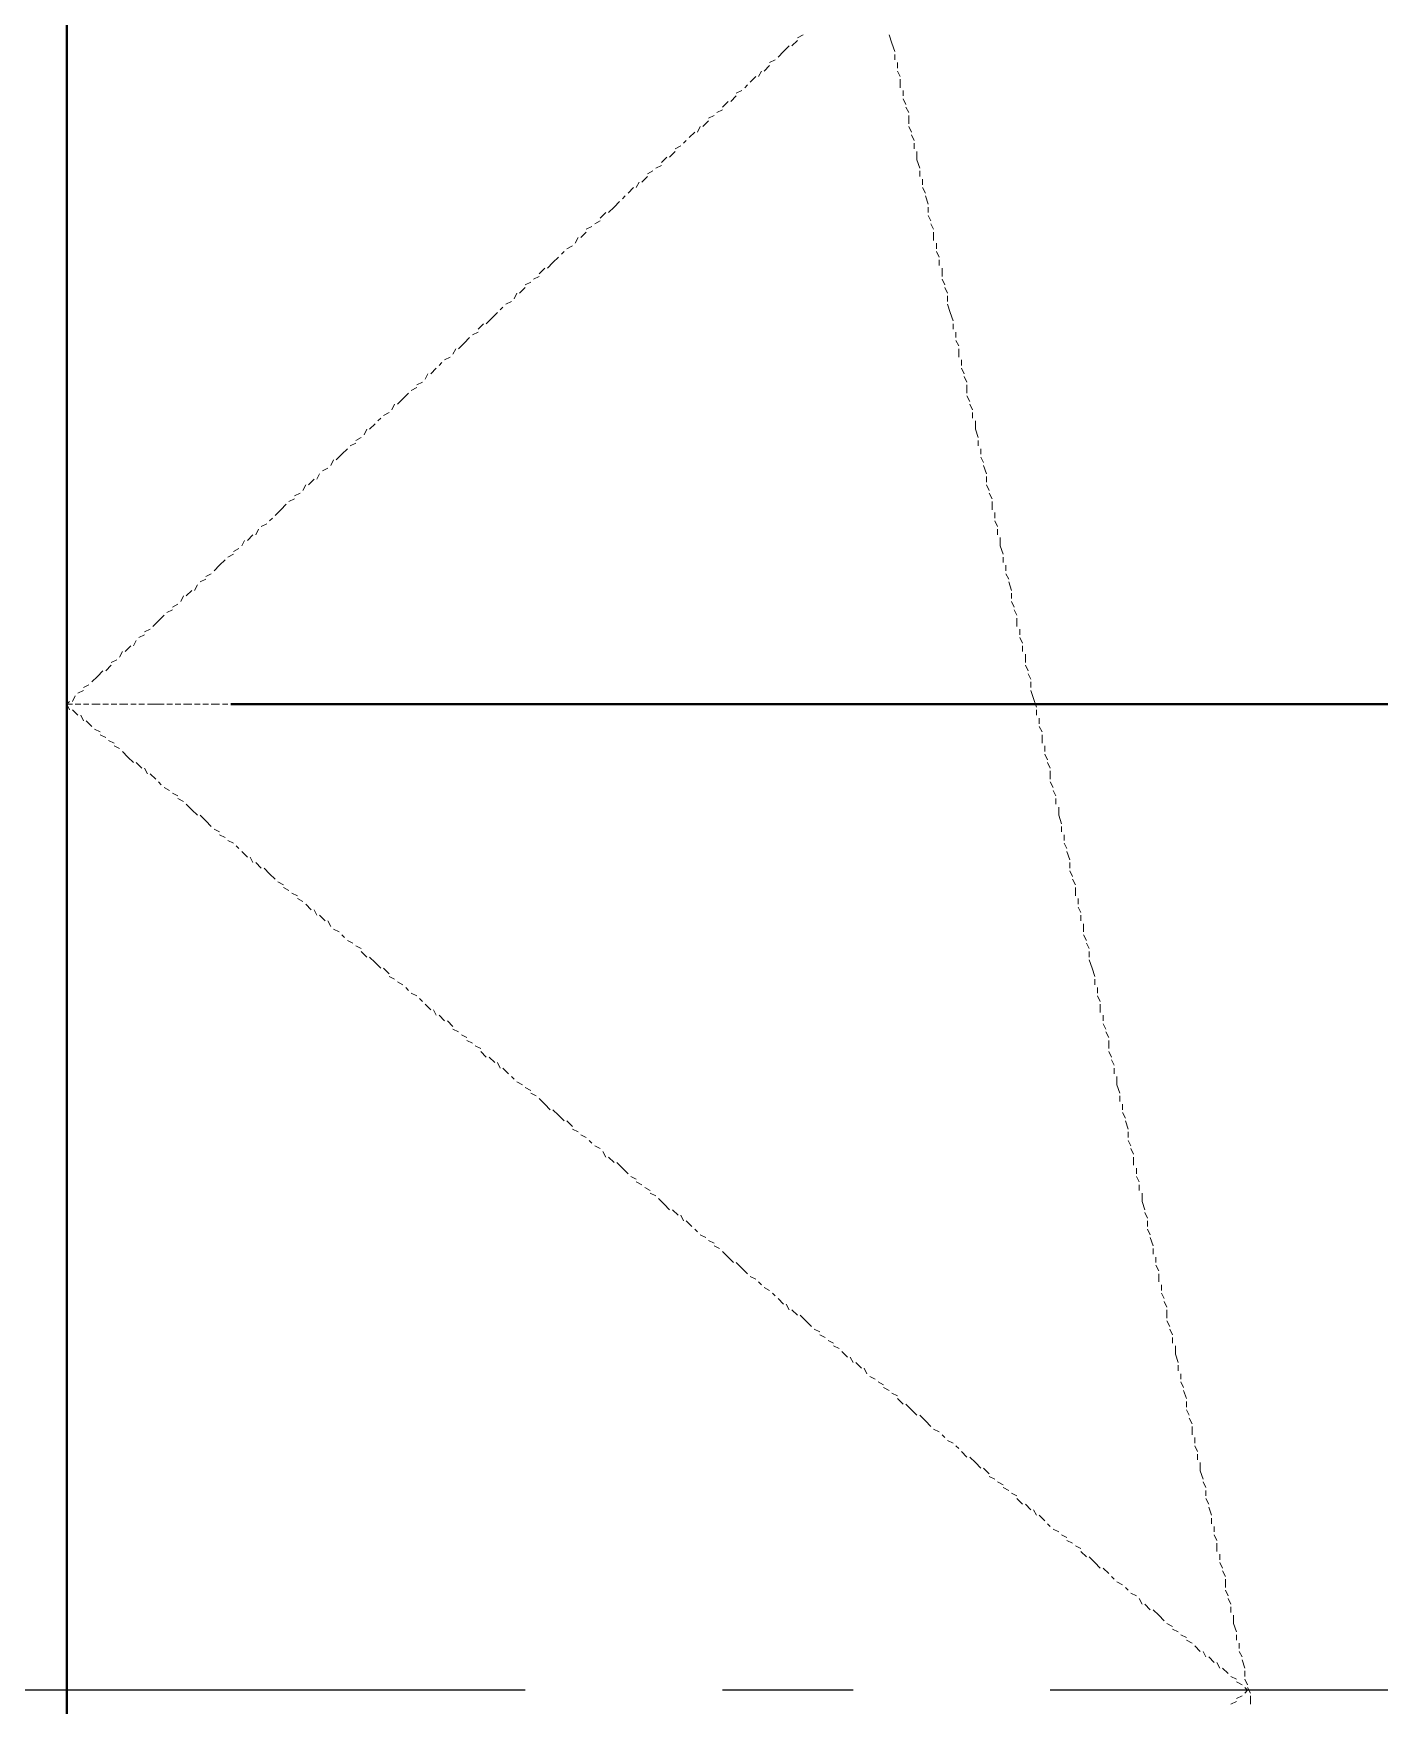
# Model space of a CAD drawing. Extents: x 0 to 604, y 0 to 420.
# Drawn here: x 169.57 to 179.82, y 368.86 to 381.6 of the extents above; entities that cross this region are included whole.
import ezdxf

# ---------------------------------------------------------------- set-up
doc = ezdxf.new("R2010")
doc.units = 0

msp = doc.modelspace()

# ---------------------------------------------------------------- linework, layer by layer
at = {"color": 7, "lineweight": 40}
for p, q in [((169.82, 397.743), (169.82, 310.219)), ((198.565, 376.491), (171.069, 376.491))]:
    msp.add_line(p, q, dxfattribs=at)
at = {"color": 7, "lineweight": 25}
for p, q in [((169.82, 381.593), (169.82, 361.59)), ((173.313, 368.977), (153.31, 368.977)), ((175.81, 368.977), (174.815, 368.977)), ((197.316, 368.977), (177.313, 368.977))]:
    msp.add_line(p, q, dxfattribs=at)
at = {"color": 7, "lineweight": 5}
for p, q in [((169.82, 381.55), (169.82, 381.593)), ((169.82, 381.487), (169.82, 381.529)), ((175.323, 381.508), (175.281, 381.466)), ((175.387, 381.55), (175.345, 381.508)), ((175.429, 381.593), (175.387, 381.571)), ((176.107, 381.529), (176.085, 381.593)), ((176.128, 381.466), (176.107, 381.529)), ((169.82, 381.402), (169.82, 381.466)), ((169.82, 381.339), (169.82, 381.402)), ((175.218, 381.402), (175.175, 381.381)), ((175.281, 381.466), (175.239, 381.423)), ((176.128, 381.402), (176.128, 381.444)), ((176.149, 381.339), (176.149, 381.381)), ((169.82, 381.275), (169.82, 381.317)), ((169.82, 381.212), (169.82, 381.254)), ((175.07, 381.275), (175.027, 381.233)), ((175.112, 381.317), (175.091, 381.275)), ((175.175, 381.36), (175.133, 381.317)), ((176.17, 381.275), (176.149, 381.317)), ((176.17, 381.19), (176.17, 381.254)), ((169.82, 381.127), (169.82, 381.19)), ((174.921, 381.127), (174.879, 381.085)), ((174.964, 381.169), (174.921, 381.148)), ((175.006, 381.212), (174.985, 381.19)), ((176.191, 381.127), (176.191, 381.169)), ((169.82, 381.063), (169.82, 381.106)), ((169.82, 381), (169.82, 381.042)), ((174.815, 381.021), (174.773, 381)), ((174.858, 381.085), (174.815, 381.042)), ((176.213, 381.063), (176.191, 381.106)), ((176.234, 381), (176.213, 381.042)), ((169.82, 380.915), (169.82, 380.979)), ((169.82, 380.852), (169.82, 380.894)), ((174.646, 380.894), (174.625, 380.852)), ((174.71, 380.937), (174.667, 380.894)), ((174.752, 380.979), (174.71, 380.958)), ((176.234, 380.915), (176.234, 380.979)), ((176.255, 380.852), (176.234, 380.894)), ((169.82, 380.788), (169.82, 380.831)), ((169.82, 380.704), (169.82, 380.767)), ((174.498, 380.746), (174.456, 380.725)), ((174.54, 380.788), (174.519, 380.767)), ((174.604, 380.852), (174.561, 380.81)), ((176.276, 380.788), (176.255, 380.831)), ((176.276, 380.725), (176.276, 380.767)), ((169.82, 380.64), (169.82, 380.682)), ((169.82, 380.577), (169.82, 380.619)), ((174.392, 380.661), (174.35, 380.619)), ((174.456, 380.704), (174.413, 380.661)), ((176.297, 380.64), (176.297, 380.704)), ((176.318, 380.577), (176.297, 380.64)), ((169.82, 380.492), (169.82, 380.555)), ((169.82, 380.428), (169.82, 380.492)), ((174.244, 380.513), (174.202, 380.471)), ((174.286, 380.555), (174.244, 380.534)), ((174.35, 380.598), (174.308, 380.577)), ((176.318, 380.513), (176.318, 380.555)), ((176.339, 380.45), (176.339, 380.492)), ((169.82, 380.365), (169.82, 380.407)), ((174.075, 380.365), (174.054, 380.344)), ((174.138, 380.428), (174.096, 380.386)), ((174.18, 380.471), (174.159, 380.428)), ((176.361, 380.386), (176.339, 380.428)), ((176.382, 380.301), (176.361, 380.365)), ((169.82, 380.301), (169.82, 380.344)), ((169.82, 380.217), (169.82, 380.28)), ((173.927, 380.238), (173.884, 380.196)), ((173.99, 380.28), (173.948, 380.238)), ((174.032, 380.323), (173.99, 380.28)), ((176.382, 380.238), (176.382, 380.28)), ((169.82, 380.153), (169.82, 380.196)), ((169.82, 380.09), (169.82, 380.132)), ((173.821, 380.132), (173.778, 380.111)), ((173.884, 380.174), (173.842, 380.153)), ((176.403, 380.174), (176.382, 380.217)), ((176.424, 380.111), (176.403, 380.153)), ((169.82, 380.005), (169.82, 380.069)), ((169.82, 379.942), (169.82, 379.984)), ((173.673, 379.984), (173.63, 379.963)), ((173.715, 380.048), (173.694, 380.005)), ((173.778, 380.09), (173.736, 380.048)), ((176.424, 380.026), (176.424, 380.09)), ((176.445, 379.963), (176.445, 380.005)), ((169.82, 379.878), (169.82, 379.921)), ((169.82, 379.793), (169.82, 379.857)), ((173.524, 379.857), (173.482, 379.815)), ((173.567, 379.899), (173.524, 379.857)), ((173.609, 379.942), (173.588, 379.921)), ((176.466, 379.899), (176.445, 379.942)), ((176.466, 379.836), (176.466, 379.878)), ((169.82, 379.73), (169.82, 379.772)), ((173.418, 379.751), (173.376, 379.73)), ((173.461, 379.815), (173.418, 379.772)), ((176.488, 379.751), (176.488, 379.815)), ((176.509, 379.688), (176.488, 379.73)), ((169.82, 379.666), (169.82, 379.709)), ((169.82, 379.582), (169.82, 379.645)), ((173.249, 379.624), (173.228, 379.582)), ((173.313, 379.666), (173.27, 379.624)), ((173.355, 379.709), (173.313, 379.688)), ((176.53, 379.624), (176.509, 379.666)), ((176.53, 379.561), (176.53, 379.603)), ((169.82, 379.518), (169.82, 379.582)), ((169.82, 379.455), (169.82, 379.497)), ((173.101, 379.476), (173.059, 379.434)), ((173.143, 379.518), (173.122, 379.497)), ((173.207, 379.561), (173.165, 379.539)), ((176.551, 379.476), (176.53, 379.539)), ((176.572, 379.413), (176.551, 379.476)), ((169.82, 379.391), (169.82, 379.434)), ((169.82, 379.307), (169.82, 379.37)), ((172.995, 379.391), (172.953, 379.349)), ((173.059, 379.434), (173.016, 379.391)), ((176.572, 379.349), (176.572, 379.391)), ((169.82, 379.243), (169.82, 379.285)), ((169.82, 379.18), (169.82, 379.222)), ((172.847, 379.243), (172.805, 379.201)), ((172.889, 379.285), (172.847, 379.243)), ((172.953, 379.328), (172.911, 379.307)), ((176.594, 379.285), (176.594, 379.328)), ((176.615, 379.222), (176.594, 379.264)), ((169.82, 379.095), (169.82, 379.158)), ((172.678, 379.095), (172.656, 379.074)), ((172.741, 379.137), (172.699, 379.116)), ((172.784, 379.201), (172.762, 379.158)), ((176.615, 379.137), (176.615, 379.201)), ((176.636, 379.074), (176.636, 379.116)), ((169.82, 379.031), (169.82, 379.074)), ((169.82, 378.968), (169.82, 379.01)), ((172.572, 379.01), (172.551, 378.968)), ((172.635, 379.053), (172.593, 379.01)), ((176.657, 379.01), (176.636, 379.053)), ((176.678, 378.947), (176.657, 378.989)), ((169.82, 378.883), (169.82, 378.947)), ((169.82, 378.82), (169.82, 378.862)), ((172.424, 378.862), (172.381, 378.82)), ((172.487, 378.904), (172.445, 378.883)), ((172.53, 378.947), (172.487, 378.926)), ((176.678, 378.862), (176.678, 378.926)), ((176.699, 378.799), (176.678, 378.841)), ((169.82, 378.756), (169.82, 378.799)), ((169.82, 378.672), (169.82, 378.735)), ((172.275, 378.714), (172.233, 378.693)), ((172.318, 378.777), (172.297, 378.735)), ((172.381, 378.82), (172.339, 378.777)), ((176.72, 378.735), (176.699, 378.777)), ((176.72, 378.672), (176.72, 378.714)), ((169.82, 378.608), (169.82, 378.672)), ((169.82, 378.545), (169.82, 378.587)), ((172.106, 378.587), (172.085, 378.545)), ((172.17, 378.629), (172.127, 378.587)), ((172.212, 378.672), (172.191, 378.65)), ((176.742, 378.587), (176.742, 378.65)), ((176.763, 378.524), (176.742, 378.587)), ((169.82, 378.481), (169.82, 378.524)), ((169.82, 378.396), (169.82, 378.46)), ((172.022, 378.481), (171.979, 378.46)), ((172.064, 378.524), (172.022, 378.502)), ((176.763, 378.46), (176.763, 378.502)), ((169.82, 378.333), (169.82, 378.375)), ((171.852, 378.354), (171.831, 378.312)), ((171.916, 378.396), (171.873, 378.354)), ((171.958, 378.439), (171.916, 378.396)), ((176.784, 378.396), (176.784, 378.439)), ((176.805, 378.333), (176.784, 378.375)), ((169.82, 378.269), (169.82, 378.312)), ((169.82, 378.185), (169.82, 378.248)), ((171.704, 378.206), (171.662, 378.164)), ((171.746, 378.248), (171.725, 378.206)), ((171.81, 378.291), (171.768, 378.269)), ((176.826, 378.248), (176.805, 378.312)), ((176.826, 378.185), (176.826, 378.227)), ((169.82, 378.121), (169.82, 378.164)), ((169.82, 378.058), (169.82, 378.1)), ((171.598, 378.1), (171.556, 378.079)), ((171.641, 378.164), (171.619, 378.121)), ((176.847, 378.121), (176.826, 378.164)), ((176.869, 378.058), (176.847, 378.1)), ((169.82, 377.973), (169.82, 378.037)), ((169.82, 377.91), (169.82, 377.952)), ((171.45, 377.973), (171.408, 377.931)), ((171.492, 378.015), (171.45, 377.973)), ((171.556, 378.058), (171.513, 378.037)), ((176.869, 377.973), (176.869, 378.037)), ((176.89, 377.91), (176.89, 377.952)), ((169.82, 377.846), (169.82, 377.889)), ((169.82, 377.762), (169.82, 377.825)), ((171.281, 377.825), (171.26, 377.783)), ((171.344, 377.867), (171.302, 377.846)), ((171.387, 377.91), (171.365, 377.889)), ((176.911, 377.846), (176.89, 377.889)), ((176.911, 377.783), (176.911, 377.825)), ((169.82, 377.698), (169.82, 377.762)), ((171.175, 377.74), (171.154, 377.698)), ((171.238, 377.783), (171.196, 377.74)), ((176.932, 377.698), (176.932, 377.762)), ((176.953, 377.635), (176.932, 377.698)), ((169.82, 377.635), (169.82, 377.677)), ((169.82, 377.571), (169.82, 377.613)), ((171.027, 377.592), (170.984, 377.55)), ((171.09, 377.635), (171.048, 377.613)), ((171.132, 377.677), (171.09, 377.656)), ((176.953, 377.571), (176.953, 377.613)), ((169.82, 377.486), (169.82, 377.55)), ((169.82, 377.423), (169.82, 377.465)), ((170.879, 377.444), (170.836, 377.423)), ((170.921, 377.486), (170.879, 377.465)), ((170.984, 377.55), (170.942, 377.507)), ((176.975, 377.507), (176.975, 377.55)), ((176.996, 377.444), (176.975, 377.486)), ((169.82, 377.359), (169.82, 377.402)), ((169.82, 377.275), (169.82, 377.338)), ((170.709, 377.317), (170.688, 377.275)), ((170.773, 377.359), (170.73, 377.317)), ((170.815, 377.402), (170.794, 377.359)), ((177.017, 377.359), (176.996, 377.423)), ((177.017, 377.296), (177.017, 377.338)), ((169.82, 377.211), (169.82, 377.253)), ((169.82, 377.148), (169.82, 377.19)), ((170.625, 377.211), (170.582, 377.19)), ((170.667, 377.253), (170.625, 377.232)), ((177.038, 377.232), (177.017, 377.275)), ((177.059, 377.169), (177.038, 377.211)), ((169.82, 377.063), (169.82, 377.127)), ((170.455, 377.063), (170.413, 377.042)), ((170.519, 377.127), (170.476, 377.084)), ((170.561, 377.169), (170.519, 377.127)), ((177.059, 377.084), (177.059, 377.148)), ((177.08, 377.021), (177.08, 377.063)), ((169.82, 376.999), (169.82, 377.042)), ((169.82, 376.936), (169.82, 376.978)), ((170.307, 376.936), (170.265, 376.894)), ((170.349, 376.978), (170.328, 376.936)), ((170.413, 377.021), (170.37, 376.999)), ((177.101, 376.957), (177.08, 376.999)), ((177.101, 376.894), (177.101, 376.936)), ((169.82, 376.851), (169.82, 376.915)), ((169.82, 376.788), (169.82, 376.851)), ((170.201, 376.83), (170.159, 376.809)), ((170.244, 376.894), (170.222, 376.851)), ((177.123, 376.809), (177.123, 376.872)), ((169.82, 376.724), (169.82, 376.767)), ((169.82, 376.661), (169.82, 376.703)), ((170.053, 376.703), (170.011, 376.661)), ((170.095, 376.745), (170.053, 376.703)), ((170.159, 376.788), (170.117, 376.745)), ((177.144, 376.745), (177.123, 376.788)), ((177.165, 376.682), (177.144, 376.724)), ((169.82, 376.576), (169.82, 376.64)), ((169.82, 376.513), (169.82, 376.555)), ((169.884, 376.555), (169.863, 376.513)), ((169.947, 376.597), (169.905, 376.576)), ((169.989, 376.64), (169.947, 376.618)), ((177.165, 376.618), (177.165, 376.661)), ((177.186, 376.534), (177.165, 376.597)), ((169.841, 376.513), (169.82, 376.491)), ((169.82, 376.491), (169.863, 376.491)), ((169.82, 376.491), (169.841, 376.449)), ((169.82, 376.449), (169.82, 376.491)), ((169.82, 376.364), (169.82, 376.428)), ((169.863, 376.449), (169.905, 376.407)), ((169.884, 376.491), (169.926, 376.491)), ((169.947, 376.491), (169.989, 376.491)), ((170.011, 376.491), (170.074, 376.491)), ((170.095, 376.491), (170.138, 376.491)), ((170.159, 376.491), (170.201, 376.491)), ((170.222, 376.491), (170.286, 376.491)), ((170.307, 376.491), (170.349, 376.491)), ((170.37, 376.491), (170.413, 376.491)), ((170.434, 376.491), (170.498, 376.491)), ((170.498, 376.491), (170.561, 376.491)), ((170.582, 376.491), (170.625, 376.491)), ((170.646, 376.491), (170.688, 376.491)), ((170.709, 376.491), (170.773, 376.491)), ((170.794, 376.491), (170.836, 376.491)), ((170.857, 376.491), (170.9, 376.491)), ((170.921, 376.491), (170.984, 376.491)), ((171.006, 376.491), (171.048, 376.491)), ((171.069, 376.491), (171.111, 376.491)), ((171.132, 376.491), (171.196, 376.491)), ((171.217, 376.491), (171.26, 376.491)), ((171.281, 376.491), (171.323, 376.491)), ((171.344, 376.491), (171.408, 376.491)), ((171.408, 376.491), (171.471, 376.491)), ((171.492, 376.491), (171.535, 376.491)), ((171.556, 376.491), (171.598, 376.491)), ((171.619, 376.491), (171.683, 376.491)), ((171.704, 376.491), (171.746, 376.491)), ((171.768, 376.491), (171.81, 376.491)), ((171.831, 376.491), (171.894, 376.491)), ((171.916, 376.491), (171.958, 376.491)), ((171.979, 376.491), (172.022, 376.491)), ((172.043, 376.491), (172.106, 376.491)), ((172.127, 376.491), (172.17, 376.491)), ((172.191, 376.491), (172.233, 376.491)), ((172.254, 376.491), (172.318, 376.491)), ((172.318, 376.491), (172.381, 376.491)), ((172.403, 376.491), (172.445, 376.491)), ((172.466, 376.491), (172.508, 376.491)), ((172.53, 376.491), (172.593, 376.491)), ((172.614, 376.491), (172.656, 376.491)), ((172.678, 376.491), (172.72, 376.491)), ((172.741, 376.491), (172.805, 376.491)), ((172.826, 376.491), (172.868, 376.491)), ((172.889, 376.491), (172.932, 376.491)), ((172.953, 376.491), (173.016, 376.491)), ((173.037, 376.491), (173.08, 376.491)), ((173.101, 376.491), (173.143, 376.491)), ((173.165, 376.491), (173.228, 376.491)), ((173.228, 376.491), (173.292, 376.491)), ((173.313, 376.491), (173.355, 376.491)), ((173.376, 376.491), (173.418, 376.491)), ((173.44, 376.491), (173.503, 376.491)), ((173.524, 376.491), (173.567, 376.491)), ((173.588, 376.491), (173.63, 376.491)), ((173.651, 376.491), (173.715, 376.491)), ((173.736, 376.491), (173.778, 376.491)), ((173.799, 376.491), (173.842, 376.491)), ((173.863, 376.491), (173.927, 376.491)), ((173.948, 376.491), (173.99, 376.491)), ((174.011, 376.491), (174.054, 376.491)), ((174.075, 376.491), (174.138, 376.491)), ((174.138, 376.491), (174.202, 376.491)), ((174.223, 376.491), (174.265, 376.491)), ((174.286, 376.491), (174.329, 376.491)), ((174.35, 376.491), (174.413, 376.491)), ((174.435, 376.491), (174.477, 376.491)), ((174.498, 376.491), (174.54, 376.491)), ((174.561, 376.491), (174.625, 376.491)), ((174.646, 376.491), (174.689, 376.491)), ((174.71, 376.491), (174.752, 376.491)), ((174.773, 376.491), (174.837, 376.491)), ((174.858, 376.491), (174.9, 376.491)), ((174.921, 376.491), (174.964, 376.491)), ((174.985, 376.491), (175.027, 376.491)), ((175.048, 376.491), (175.112, 376.491)), ((175.133, 376.491), (175.175, 376.491)), ((175.196, 376.491), (175.239, 376.491)), ((175.26, 376.491), (175.323, 376.491)), ((175.345, 376.491), (175.387, 376.491)), ((175.408, 376.491), (175.451, 376.491)), ((175.472, 376.491), (175.535, 376.491)), ((175.556, 376.491), (175.599, 376.491)), ((175.62, 376.491), (175.662, 376.491)), ((175.683, 376.491), (175.747, 376.491)), ((175.768, 376.491), (175.81, 376.491)), ((175.832, 376.491), (175.874, 376.491)), ((175.895, 376.491), (175.937, 376.491)), ((175.958, 376.491), (176.022, 376.491)), ((176.043, 376.491), (176.085, 376.491)), ((176.107, 376.491), (176.149, 376.491)), ((176.17, 376.491), (176.234, 376.491)), ((176.255, 376.491), (176.297, 376.491)), ((176.318, 376.491), (176.361, 376.491)), ((176.382, 376.491), (176.445, 376.491)), ((176.466, 376.491), (176.509, 376.491)), ((176.53, 376.491), (176.572, 376.491)), ((176.594, 376.491), (176.657, 376.491)), ((176.678, 376.491), (176.72, 376.491)), ((176.742, 376.491), (176.784, 376.491)), ((176.805, 376.491), (176.847, 376.491)), ((176.869, 376.491), (176.932, 376.491)), ((176.953, 376.491), (176.996, 376.491)), ((177.017, 376.491), (177.059, 376.491)), ((177.08, 376.491), (177.144, 376.491)), ((177.165, 376.491), (177.207, 376.491)), ((177.207, 376.47), (177.186, 376.534)), ((177.207, 376.407), (177.207, 376.449)), ((169.82, 376.301), (169.82, 376.343)), ((169.926, 376.407), (169.947, 376.364)), ((169.968, 376.364), (170.011, 376.322)), ((170.032, 376.301), (170.074, 376.28)), ((177.228, 376.343), (177.228, 376.386)), ((177.25, 376.28), (177.228, 376.322)), ((169.82, 376.238), (169.82, 376.28)), ((169.82, 376.153), (169.82, 376.216)), ((170.074, 376.259), (170.117, 376.238)), ((170.138, 376.216), (170.18, 376.195)), ((170.18, 376.174), (170.222, 376.153)), ((177.25, 376.195), (177.25, 376.259)), ((177.271, 376.132), (177.271, 376.174)), ((169.82, 376.089), (169.82, 376.132)), ((169.82, 376.026), (169.82, 376.068)), ((170.244, 376.132), (170.286, 376.089)), ((170.286, 376.089), (170.328, 376.047)), ((170.349, 376.047), (170.392, 376.005)), ((177.292, 376.068), (177.271, 376.11)), ((177.313, 376.005), (177.292, 376.047)), ((169.82, 375.941), (169.82, 376.005)), ((169.82, 375.878), (169.82, 375.941)), ((170.413, 376.005), (170.434, 375.962)), ((170.455, 375.962), (170.498, 375.92)), ((177.313, 375.92), (177.313, 375.983)), ((169.82, 375.814), (169.82, 375.856)), ((169.82, 375.751), (169.82, 375.793)), ((170.519, 375.899), (170.54, 375.878)), ((170.561, 375.856), (170.603, 375.835)), ((170.625, 375.814), (170.667, 375.793)), ((170.667, 375.772), (170.709, 375.751)), ((177.334, 375.856), (177.313, 375.899)), ((177.356, 375.793), (177.334, 375.835)), ((177.356, 375.729), (177.356, 375.772)), ((169.82, 375.666), (169.82, 375.729)), ((169.82, 375.603), (169.82, 375.645)), ((170.73, 375.729), (170.773, 375.687)), ((170.773, 375.687), (170.815, 375.645)), ((170.836, 375.645), (170.879, 375.603)), ((177.377, 375.645), (177.377, 375.708)), ((177.398, 375.581), (177.377, 375.645)), ((169.82, 375.539), (169.82, 375.581)), ((169.82, 375.454), (169.82, 375.518)), ((170.879, 375.603), (170.921, 375.56)), ((170.942, 375.539), (170.984, 375.518)), ((177.398, 375.518), (177.398, 375.56)), ((169.82, 375.391), (169.82, 375.433)), ((170.984, 375.497), (171.027, 375.476)), ((171.048, 375.454), (171.09, 375.433)), ((171.111, 375.412), (171.132, 375.391)), ((177.419, 375.454), (177.419, 375.497)), ((177.44, 375.391), (177.419, 375.433)), ((169.82, 375.327), (169.82, 375.37)), ((169.82, 375.243), (169.82, 375.306)), ((171.154, 375.37), (171.196, 375.327)), ((171.217, 375.327), (171.238, 375.285)), ((171.26, 375.285), (171.302, 375.243)), ((177.461, 375.306), (177.44, 375.37)), ((177.461, 375.243), (177.461, 375.285)), ((169.82, 375.179), (169.82, 375.221)), ((169.82, 375.116), (169.82, 375.158)), ((171.323, 375.243), (171.365, 375.2)), ((171.365, 375.2), (171.408, 375.158)), ((171.429, 375.137), (171.471, 375.116)), ((177.482, 375.179), (177.461, 375.221)), ((177.504, 375.116), (177.482, 375.158)), ((169.82, 375.031), (169.82, 375.094)), ((169.82, 374.967), (169.82, 375.031)), ((171.471, 375.094), (171.513, 375.073)), ((171.535, 375.052), (171.577, 375.031)), ((171.577, 375.01), (171.619, 374.989)), ((177.504, 375.031), (177.504, 375.094)), ((177.525, 374.967), (177.525, 375.01)), ((169.82, 374.904), (169.82, 374.946)), ((169.82, 374.841), (169.82, 374.883)), ((171.641, 374.967), (171.683, 374.925)), ((171.704, 374.925), (171.725, 374.883)), ((171.746, 374.883), (171.789, 374.841)), ((177.546, 374.904), (177.525, 374.946)), ((177.546, 374.841), (177.546, 374.883)), ((169.82, 374.756), (169.82, 374.819)), ((171.81, 374.841), (171.831, 374.798)), ((171.852, 374.777), (171.894, 374.756)), ((177.567, 374.756), (177.567, 374.819)), ((169.82, 374.692), (169.82, 374.735)), ((169.82, 374.629), (169.82, 374.671)), ((171.916, 374.735), (171.937, 374.714)), ((171.958, 374.692), (172, 374.671)), ((172.022, 374.65), (172.064, 374.629)), ((177.588, 374.692), (177.567, 374.735)), ((177.609, 374.629), (177.588, 374.671)), ((169.82, 374.544), (169.82, 374.608)), ((169.82, 374.481), (169.82, 374.523)), ((172.064, 374.608), (172.106, 374.565)), ((172.127, 374.565), (172.17, 374.523)), ((172.17, 374.523), (172.212, 374.481)), ((177.609, 374.565), (177.609, 374.608)), ((177.631, 374.481), (177.609, 374.544)), ((169.82, 374.417), (169.82, 374.459)), ((169.82, 374.332), (169.82, 374.396)), ((172.233, 374.481), (172.275, 374.438)), ((172.275, 374.417), (172.318, 374.396)), ((172.339, 374.375), (172.381, 374.354)), ((177.652, 374.417), (177.631, 374.481)), ((177.652, 374.354), (177.652, 374.396)), ((169.82, 374.269), (169.82, 374.311)), ((169.82, 374.205), (169.82, 374.248)), ((172.403, 374.332), (172.424, 374.311)), ((172.445, 374.29), (172.487, 374.269)), ((172.508, 374.248), (172.53, 374.227)), ((177.673, 374.29), (177.673, 374.332)), ((177.694, 374.227), (177.673, 374.269)), ((169.82, 374.121), (169.82, 374.184)), ((169.82, 374.057), (169.82, 374.121)), ((172.551, 374.205), (172.593, 374.163)), ((172.614, 374.163), (172.635, 374.121)), ((172.656, 374.121), (172.699, 374.078)), ((177.694, 374.142), (177.694, 374.205)), ((177.715, 374.078), (177.715, 374.121)), ((169.82, 373.994), (169.82, 374.036)), ((172.72, 374.078), (172.762, 374.036)), ((172.762, 374.015), (172.805, 373.994)), ((177.737, 374.015), (177.715, 374.057)), ((177.758, 373.952), (177.737, 373.994)), ((169.82, 373.93), (169.82, 373.973)), ((169.82, 373.846), (169.82, 373.909)), ((172.826, 373.973), (172.868, 373.952)), ((172.868, 373.93), (172.911, 373.909)), ((172.932, 373.888), (172.974, 373.867)), ((177.758, 373.867), (177.758, 373.93)), ((169.82, 373.782), (169.82, 373.824)), ((169.82, 373.719), (169.82, 373.761)), ((172.974, 373.846), (173.016, 373.803)), ((173.037, 373.803), (173.08, 373.761)), ((173.101, 373.761), (173.122, 373.719)), ((177.779, 373.803), (177.758, 373.846)), ((177.8, 373.74), (177.779, 373.782)), ((169.82, 373.634), (169.82, 373.697)), ((169.82, 373.57), (169.82, 373.613)), ((173.143, 373.719), (173.186, 373.676)), ((173.207, 373.655), (173.228, 373.634)), ((173.249, 373.613), (173.292, 373.592)), ((177.8, 373.676), (177.8, 373.719)), ((177.821, 373.592), (177.821, 373.655)), ((169.82, 373.507), (169.82, 373.549)), ((169.82, 373.422), (169.82, 373.486)), ((173.313, 373.57), (173.355, 373.549)), ((173.355, 373.528), (173.397, 373.507)), ((173.418, 373.486), (173.461, 373.443)), ((177.842, 373.528), (177.821, 373.592)), ((177.842, 373.465), (177.842, 373.507)), ((169.82, 373.359), (169.82, 373.401)), ((173.461, 373.443), (173.503, 373.401)), ((173.524, 373.401), (173.567, 373.359)), ((173.567, 373.359), (173.609, 373.317)), ((177.863, 373.401), (177.863, 373.443)), ((177.885, 373.338), (177.863, 373.38)), ((169.82, 373.295), (169.82, 373.338)), ((169.82, 373.211), (169.82, 373.274)), ((173.63, 373.317), (173.673, 373.274)), ((173.673, 373.253), (173.715, 373.232)), ((177.906, 373.253), (177.885, 373.317)), ((177.906, 373.19), (177.906, 373.232)), ((169.82, 373.147), (169.82, 373.211)), ((169.82, 373.084), (169.82, 373.126)), ((173.736, 373.211), (173.778, 373.19)), ((173.799, 373.168), (173.821, 373.147)), ((173.842, 373.126), (173.884, 373.105)), ((177.927, 373.126), (177.906, 373.168)), ((177.948, 373.062), (177.927, 373.105)), ((169.82, 373.02), (169.82, 373.062)), ((169.82, 372.935), (169.82, 372.999)), ((173.905, 373.084), (173.927, 373.041)), ((173.948, 373.041), (173.99, 372.999)), ((174.011, 372.999), (174.054, 372.957)), ((177.948, 372.978), (177.948, 373.041)), ((169.82, 372.872), (169.82, 372.914)), ((169.82, 372.808), (169.82, 372.851)), ((174.054, 372.957), (174.096, 372.914)), ((174.117, 372.893), (174.159, 372.872)), ((174.159, 372.851), (174.202, 372.83)), ((177.969, 372.914), (177.969, 372.957)), ((177.99, 372.851), (177.969, 372.893)), ((169.82, 372.724), (169.82, 372.787)), ((174.223, 372.808), (174.265, 372.787)), ((174.265, 372.766), (174.308, 372.745)), ((174.329, 372.724), (174.371, 372.682)), ((177.99, 372.787), (177.99, 372.83)), ((178.012, 372.703), (178.012, 372.766)), ((169.82, 372.66), (169.82, 372.703)), ((169.82, 372.597), (169.82, 372.639)), ((174.371, 372.682), (174.413, 372.639)), ((174.435, 372.639), (174.477, 372.597)), ((174.498, 372.597), (174.519, 372.555)), ((178.033, 372.639), (178.012, 372.703)), ((178.054, 372.576), (178.033, 372.618)), ((169.82, 372.512), (169.82, 372.576)), ((169.82, 372.449), (169.82, 372.491)), ((174.54, 372.555), (174.583, 372.512)), ((174.604, 372.491), (174.625, 372.47)), ((178.054, 372.512), (178.054, 372.555)), ((178.075, 372.449), (178.054, 372.491)), ((169.82, 372.385), (169.82, 372.428)), ((169.82, 372.3), (169.82, 372.364)), ((174.646, 372.449), (174.689, 372.428)), ((174.71, 372.406), (174.752, 372.385)), ((174.752, 372.364), (174.794, 372.343)), ((178.096, 372.364), (178.075, 372.428)), ((178.096, 372.3), (178.096, 372.343)), ((169.82, 372.237), (169.82, 372.3)), ((169.82, 372.173), (169.82, 372.216)), ((174.815, 372.322), (174.858, 372.279)), ((174.858, 372.279), (174.9, 372.237)), ((174.921, 372.237), (174.964, 372.195)), ((178.118, 372.237), (178.118, 372.279)), ((178.139, 372.173), (178.118, 372.216)), ((169.82, 372.11), (169.82, 372.152)), ((169.82, 372.025), (169.82, 372.089)), ((174.964, 372.195), (175.006, 372.152)), ((175.027, 372.131), (175.07, 372.11)), ((175.091, 372.089), (175.112, 372.068)), ((178.139, 372.089), (178.139, 372.152)), ((169.82, 371.962), (169.82, 372.004)), ((175.133, 372.046), (175.175, 372.025)), ((175.196, 372.004), (175.218, 371.983)), ((175.239, 371.962), (175.281, 371.92)), ((178.16, 372.025), (178.16, 372.068)), ((178.181, 371.962), (178.16, 372.004)), ((169.82, 371.898), (169.82, 371.941)), ((169.82, 371.814), (169.82, 371.877)), ((175.302, 371.92), (175.323, 371.877)), ((175.345, 371.877), (175.387, 371.835)), ((175.408, 371.835), (175.451, 371.792)), ((178.202, 371.898), (178.181, 371.941)), ((178.202, 371.814), (178.202, 371.877)), ((169.82, 371.75), (169.82, 371.792)), ((169.82, 371.687), (169.82, 371.729)), ((175.451, 371.792), (175.493, 371.75)), ((175.514, 371.729), (175.556, 371.708)), ((178.223, 371.75), (178.202, 371.792)), ((178.244, 371.687), (178.223, 371.729)), ((169.82, 371.602), (169.82, 371.666)), ((169.82, 371.538), (169.82, 371.581)), ((175.556, 371.687), (175.599, 371.666)), ((175.62, 371.644), (175.662, 371.623)), ((175.662, 371.602), (175.704, 371.581)), ((178.244, 371.623), (178.244, 371.666)), ((178.266, 371.538), (178.266, 371.602)), ((169.82, 371.475), (169.82, 371.517)), ((169.82, 371.39), (169.82, 371.454)), ((175.726, 371.56), (175.768, 371.517)), ((175.789, 371.517), (175.81, 371.475)), ((175.832, 371.475), (175.874, 371.433)), ((178.287, 371.475), (178.266, 371.538)), ((178.287, 371.411), (178.287, 371.454)), ((169.82, 371.327), (169.82, 371.39)), ((175.895, 371.433), (175.916, 371.39)), ((175.937, 371.369), (175.98, 371.348)), ((176.001, 371.327), (176.043, 371.306)), ((178.308, 371.348), (178.308, 371.39)), ((178.329, 371.284), (178.308, 371.327)), ((169.82, 371.263), (169.82, 371.306)), ((169.82, 371.2), (169.82, 371.242)), ((176.043, 371.284), (176.085, 371.263)), ((176.107, 371.242), (176.149, 371.221)), ((176.149, 371.2), (176.191, 371.157)), ((178.35, 371.2), (178.329, 371.263)), ((169.82, 371.115), (169.82, 371.179)), ((169.82, 371.052), (169.82, 371.094)), ((176.213, 371.157), (176.255, 371.115)), ((176.255, 371.115), (176.297, 371.073)), ((176.318, 371.073), (176.361, 371.031)), ((178.35, 371.136), (178.35, 371.179)), ((178.371, 371.073), (178.35, 371.115)), ((169.82, 370.988), (169.82, 371.031)), ((169.82, 370.904), (169.82, 370.967)), ((176.361, 371.031), (176.403, 370.988)), ((176.424, 370.967), (176.466, 370.946)), ((178.393, 371.009), (178.371, 371.052)), ((178.393, 370.925), (178.393, 370.988)), ((169.82, 370.84), (169.82, 370.882)), ((169.82, 370.776), (169.82, 370.819)), ((176.488, 370.925), (176.509, 370.904)), ((176.53, 370.882), (176.572, 370.861)), ((176.594, 370.84), (176.615, 370.819)), ((178.414, 370.861), (178.414, 370.904)), ((178.435, 370.798), (178.414, 370.84)), ((169.82, 370.692), (169.82, 370.755)), ((176.636, 370.798), (176.678, 370.755)), ((176.699, 370.755), (176.742, 370.713)), ((176.742, 370.713), (176.784, 370.671)), ((178.435, 370.734), (178.435, 370.776)), ((178.456, 370.649), (178.456, 370.713)), ((169.82, 370.628), (169.82, 370.671)), ((169.82, 370.565), (169.82, 370.607)), ((176.805, 370.671), (176.847, 370.628)), ((176.847, 370.607), (176.89, 370.586)), ((176.911, 370.565), (176.953, 370.544)), ((178.477, 370.586), (178.456, 370.649)), ((178.499, 370.522), (178.477, 370.565)), ((169.82, 370.48), (169.82, 370.544)), ((169.82, 370.417), (169.82, 370.48)), ((176.953, 370.522), (176.996, 370.501)), ((177.017, 370.48), (177.059, 370.459)), ((177.059, 370.438), (177.101, 370.396)), ((178.499, 370.459), (178.499, 370.501)), ((178.52, 370.396), (178.499, 370.438)), ((169.82, 370.353), (169.82, 370.396)), ((169.82, 370.29), (169.82, 370.332)), ((177.123, 370.396), (177.165, 370.353)), ((177.186, 370.353), (177.207, 370.311)), ((177.228, 370.311), (177.271, 370.269)), ((178.541, 370.311), (178.52, 370.374)), ((169.82, 370.205), (169.82, 370.269)), ((169.82, 370.142), (169.82, 370.184)), ((177.292, 370.247), (177.313, 370.226)), ((177.334, 370.205), (177.377, 370.184)), ((178.541, 370.247), (178.541, 370.29)), ((178.562, 370.184), (178.562, 370.226)), ((169.82, 370.078), (169.82, 370.12)), ((169.82, 369.993), (169.82, 370.057)), ((177.398, 370.163), (177.44, 370.142)), ((177.44, 370.12), (177.482, 370.099)), ((177.504, 370.078), (177.546, 370.057)), ((178.583, 370.12), (178.562, 370.163)), ((178.583, 370.036), (178.583, 370.099)), ((169.82, 369.93), (169.82, 369.972)), ((177.546, 370.036), (177.588, 369.993)), ((177.609, 369.993), (177.652, 369.951)), ((177.652, 369.951), (177.694, 369.909)), ((178.604, 369.972), (178.604, 370.014)), ((178.625, 369.909), (178.604, 369.951)), ((169.82, 369.866), (169.82, 369.909)), ((169.82, 369.782), (169.82, 369.845)), ((177.715, 369.909), (177.758, 369.866)), ((177.779, 369.845), (177.8, 369.824)), ((177.821, 369.803), (177.863, 369.782)), ((178.647, 369.845), (178.625, 369.887)), ((178.647, 369.76), (178.647, 369.824)), ((169.82, 369.718), (169.82, 369.76)), ((169.82, 369.655), (169.82, 369.697)), ((177.885, 369.76), (177.906, 369.739)), ((177.927, 369.718), (177.969, 369.697)), ((177.99, 369.676), (178.012, 369.634)), ((178.668, 369.697), (178.647, 369.739)), ((178.689, 369.634), (178.668, 369.676)), ((169.82, 369.57), (169.82, 369.634)), ((169.82, 369.507), (169.82, 369.57)), ((178.033, 369.634), (178.075, 369.591)), ((178.096, 369.591), (178.139, 369.549)), ((178.139, 369.549), (178.181, 369.507)), ((178.689, 369.57), (178.689, 369.612)), ((178.71, 369.485), (178.71, 369.549)), ((169.82, 369.443), (169.82, 369.485)), ((169.82, 369.38), (169.82, 369.422)), ((178.202, 369.485), (178.244, 369.464)), ((178.244, 369.443), (178.287, 369.422)), ((178.308, 369.401), (178.35, 369.38)), ((178.731, 369.422), (178.71, 369.485)), ((178.731, 369.358), (178.731, 369.401)), ((169.82, 369.295), (169.82, 369.358)), ((169.82, 369.231), (169.82, 369.274)), ((178.35, 369.358), (178.393, 369.337)), ((178.414, 369.316), (178.456, 369.274)), ((178.477, 369.274), (178.499, 369.231)), ((178.752, 369.295), (178.752, 369.337)), ((178.774, 369.231), (178.752, 369.274)), ((169.82, 369.168), (169.82, 369.21)), ((169.82, 369.083), (169.82, 369.147)), ((178.52, 369.231), (178.562, 369.189)), ((178.583, 369.189), (178.604, 369.147)), ((178.625, 369.147), (178.668, 369.104)), ((178.795, 369.147), (178.774, 369.21)), ((169.82, 369.02), (169.82, 369.062)), ((178.689, 369.083), (178.731, 369.062)), ((178.731, 369.041), (178.774, 369.02)), ((178.795, 369.083), (178.795, 369.125)), ((178.816, 369.02), (178.795, 369.062)), ((169.82, 368.956), (169.82, 368.998)), ((169.82, 368.871), (169.82, 368.935)), ((178.731, 368.893), (178.689, 368.871)), ((178.774, 368.935), (178.731, 368.914)), ((178.795, 368.998), (178.816, 368.977)), ((178.816, 368.977), (178.795, 368.956)), ((178.837, 368.956), (178.816, 368.998)), ((178.837, 368.871), (178.837, 368.935))]:
    msp.add_line(p, q, dxfattribs=at)

doc.saveas('drawing.dxf')
